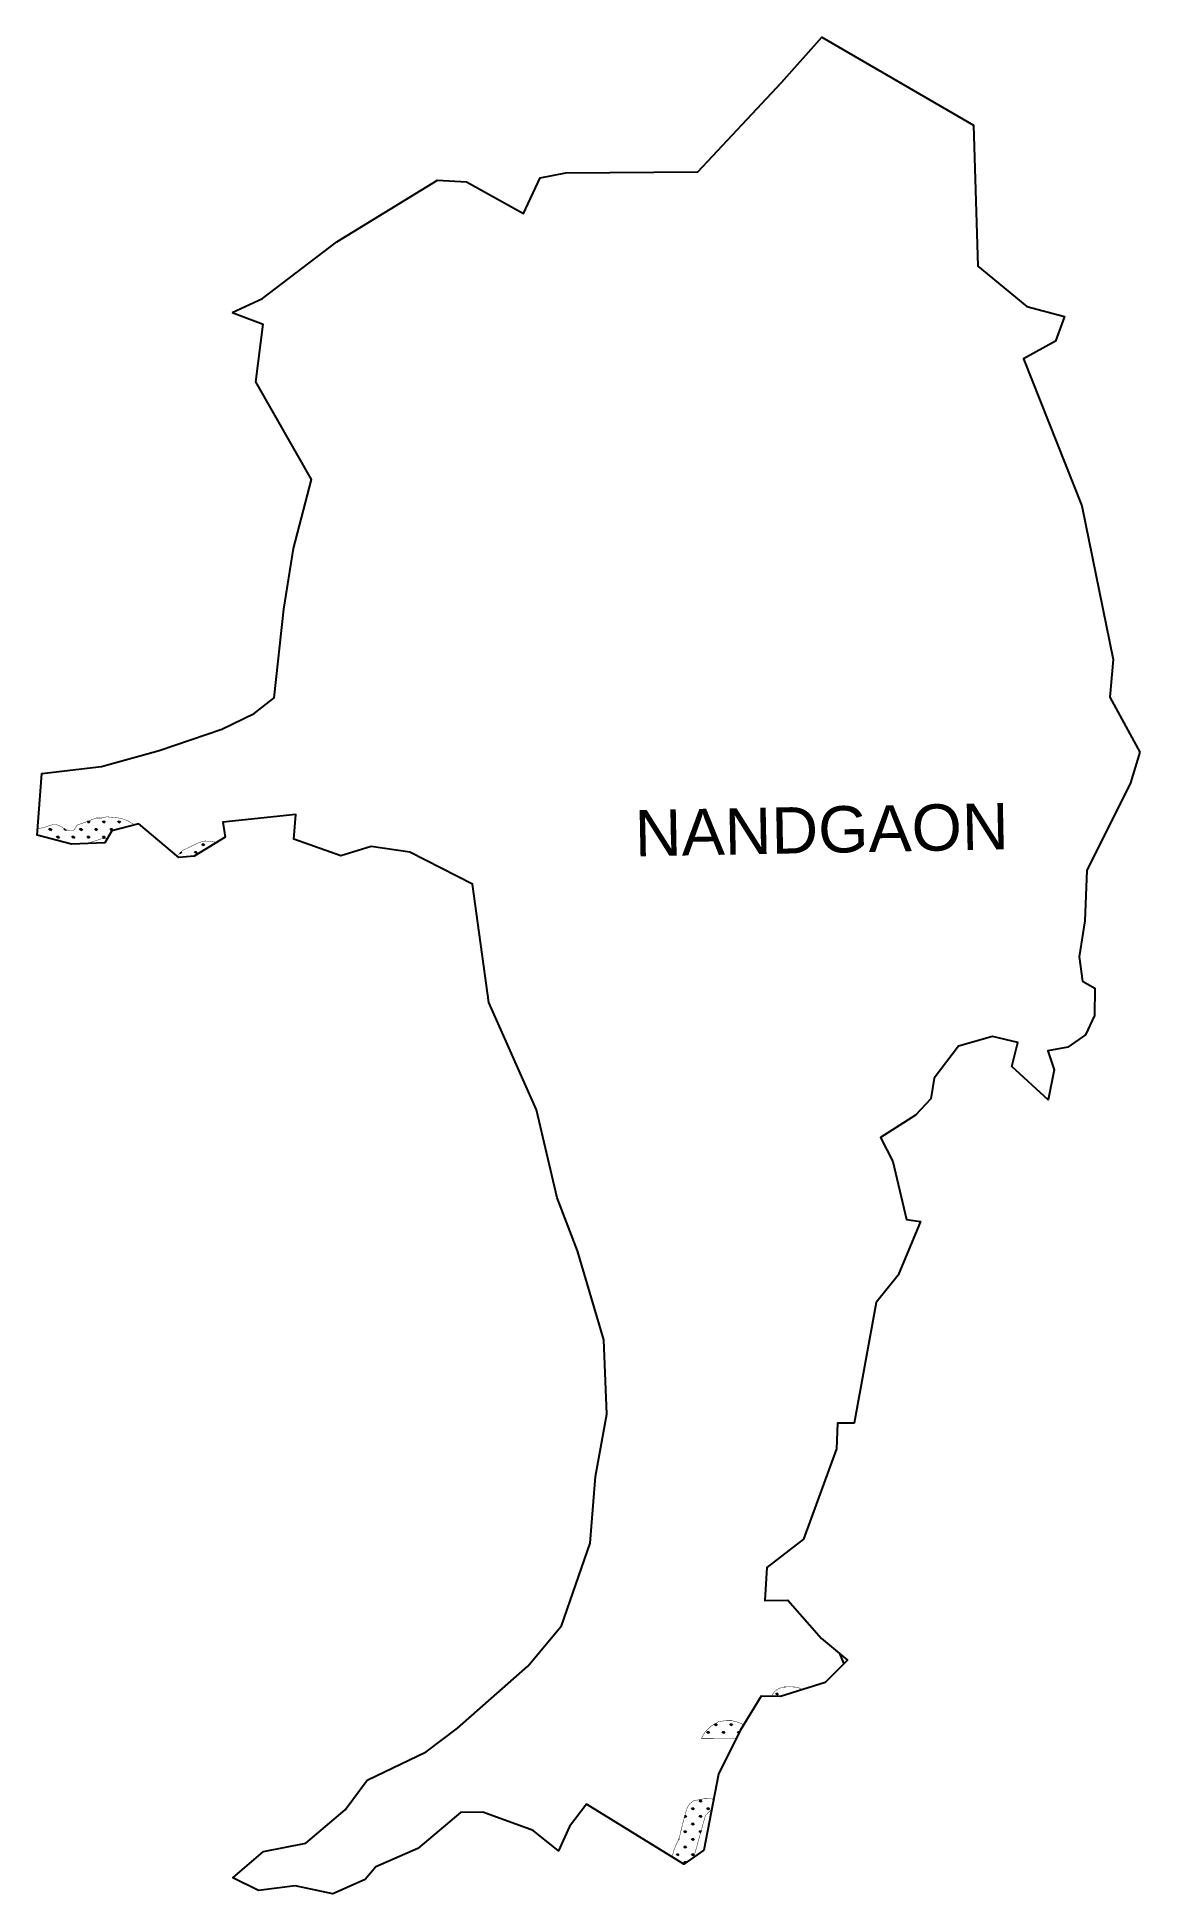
# Model space of a CAD drawing. Header units: metres. Extents: x 279560 to 282149, y 2032555 to 2036914.
import ezdxf

# ---------------------------------------------------------------- set-up
doc = ezdxf.new("R2010")
doc.units = ezdxf.units.M
for name, color, linetype in [('MANGROOVE BUFFER ZONE', 120, 'Continuous'), ('village', 3, 'Continuous'), ('VILLAGE NAME', 250, 'Continuous')]:
    doc.layers.add(name, color=color, linetype=linetype)
doc.styles.get("Standard").update_dxf_attribs({"font": 'simplex.shx'})

msp = doc.modelspace()

# ---------------------------------------------------------------- hatches: boundary and pattern name
at = {"layer": 'MANGROOVE BUFFER ZONE'}
h = msp.add_hatch(dxfattribs=at)
h.set_pattern_fill('GRASS', color=256)
h.paths.add_polyline_path([(279735.8, 2035050.5), (279789.7, 2035064.5), (279774.4, 2035073.4), (279760.8, 2035078.6), (279753.2, 2035080.5), (279739.7, 2035082), (279723, 2035083.6), (279713.8, 2035080.9), (279698.7, 2035080.7), (279673.4, 2035070.9), (279654.2, 2035064.2), (279648.3, 2035054.9), (279645.1, 2035051.6), (279636.2, 2035051.6), (279626, 2035053.6), (279615.4, 2035061.3), (279604.2, 2035065.7), (279598.1, 2035065.6), (279574.5, 2035058), (279561.3, 2035056), (279560.1, 2035040.6), (279640.8, 2035019.4), (279682.7, 2035021.2), (279686.5, 2035023.9), (279693.8, 2035026.1), (279698.3, 2035027.6), (279707, 2035030.8), (279710.7, 2035031.8), (279717.1, 2035032.5), (279725, 2035032.2)])
h = msp.add_hatch(dxfattribs=at)
h.set_pattern_fill('GRASS', color=256)
h.paths.add_polyline_path([(279980.8, 2035023.2), (279975.3, 2035024.8), (279965.6, 2035026.2), (279954.1, 2035026.8), (279945.7, 2035024.8), (279936.8, 2035021.6), (279901.3, 2035004.4), (279890.1, 2034992.3), (279889.6, 2034990.9), (279893.1, 2034988), (279929, 2034990.9)])
h = msp.add_hatch(dxfattribs=at)
h.set_pattern_fill('GRASS', color=256)
h.paths.add_polyline_path([(281356.9, 2033034.6), (281350, 2033038), (281341.9, 2033040.5), (281330.7, 2033041), (281324.4, 2033041), (281316.9, 2033041), (281303.4, 2033038), (281296.3, 2033034.1), (281290.9, 2033029.3), (281283.8, 2033018.8), (281305.6, 2033018.4)])
h = msp.add_hatch(dxfattribs=at)
h.set_pattern_fill('GRASS', color=256)
h.paths.add_polyline_path([(281218.4, 2032951.7), (281214.6, 2032954.5), (281202.7, 2032958.7), (281191.1, 2032961.7), (281182.4, 2032961.7), (281173.7, 2032961.4), (281159.7, 2032959.3), (281141, 2032947.9), (281128.1, 2032934.5), (281119.3, 2032920.3), (281201, 2032919.7), (281210.2, 2032938.4)])
h = msp.add_hatch(dxfattribs=at)
h.set_pattern_fill('GRASS', color=256)
h.paths.add_polyline_path([(281129.1, 2032739.7), (281141.5, 2032751.9), (281144.5, 2032757.9), (281148.3, 2032777.7), (281128, 2032778.7), (281100.9, 2032773.6), (281091.5, 2032766.1), (281084.8, 2032754), (281076.2, 2032721.8), (281066.8, 2032683.7), (281061.4, 2032673.7), (281056, 2032660.2), (281050.3, 2032641.9), (281078.3, 2032624.7), (281101.4, 2032641), (281105.6, 2032655)])

# ---------------------------------------------------------------- linework, layer by layer
at = {"color": 3, "flags": 128}
msp.add_lwpolyline([(280018.3, 2036267.7), (280090.9, 2036240.3)], dxfattribs=at)
at = {"layer": 'MANGROOVE BUFFER ZONE', "const_width": 1, "flags": 128}
for points in [[(279789.7, 2035064.5), (279774.4, 2035073.4), (279760.8, 2035078.6), (279753.2, 2035080.5), (279739.7, 2035082), (279723, 2035083.6), (279713.8, 2035080.9), (279698.7, 2035080.7), (279673.4, 2035070.9), (279654.2, 2035064.2), (279648.3, 2035054.9), (279645.1, 2035051.6), (279636.2, 2035051.6), (279626, 2035053.6), (279615.4, 2035061.3), (279604.2, 2035065.7), (279598.1, 2035065.6), (279574.5, 2035058), (279561.3, 2035056)], [(279682.7, 2035021.2), (279686.5, 2035023.9), (279693.8, 2035026.1), (279698.3, 2035027.6), (279707, 2035030.8), (279710.7, 2035031.8), (279717.1, 2035032.5), (279725, 2035032.2)], [(279980.8, 2035023.2), (279975.3, 2035024.8), (279965.6, 2035026.2), (279954.1, 2035026.8), (279945.7, 2035024.8), (279936.8, 2035021.6), (279901.3, 2035004.4), (279890.1, 2034992.3), (279889.6, 2034990.9)], [(281356.9, 2033034.6), (281350, 2033038), (281341.9, 2033040.5), (281330.7, 2033041), (281324.4, 2033041), (281316.9, 2033041), (281303.4, 2033038), (281296.3, 2033034.1), (281290.9, 2033029.3), (281283.8, 2033018.8)], [(281218.4, 2032951.7), (281214.6, 2032954.5), (281202.7, 2032958.7), (281191.1, 2032961.7), (281182.4, 2032961.7), (281173.7, 2032961.4), (281159.7, 2032959.3), (281141, 2032947.9), (281128.1, 2032934.5), (281119.3, 2032920.3), (281201, 2032919.7)], [(281148.3, 2032777.7), (281128, 2032778.7), (281100.9, 2032773.6), (281091.5, 2032766.1), (281084.8, 2032754), (281076.2, 2032721.8), (281066.8, 2032683.7), (281061.4, 2032673.7), (281056, 2032660.2), (281050.3, 2032641.9)], [(281101.4, 2032641), (281105.6, 2032655), (281129.1, 2032739.7), (281141.5, 2032751.9), (281144.5, 2032757.9)]]:
    msp.add_lwpolyline(points, dxfattribs=at)
at = {"layer": 'MANGROOVE BUFFER ZONE', "flags": 128}
msp.add_lwpolyline([(281442.7, 2033120.8), (281454.3, 2033095.4)], dxfattribs=at)
at = {"layer": 'village', "color": 3}
for points in [[(280018.3, 2036267.7, 0), (280089.4, 2036300.3, 0), (280264, 2036433.4, 0), (280499.7, 2036578.3, 0), (280567.9, 2036574.3, 0), (280702.1, 2036499.7, 0), (280740.7, 2036583.6, 0), (280801, 2036595.1, 0), (281110.8, 2036597.7, 0), (281307.7, 2036807.8, 0), (281402.2, 2036914, 0), (281758.7, 2036707.1, 0), (281768.5, 2036376.4, 0), (281883.7, 2036281.9, 0), (281972.2, 2036257.9, 0), (281951.2, 2036200, 0), (281876, 2036158.8, 0), (282012.7, 2035813.8, 0), (282086.3, 2035453.1, 0), (282078.1, 2035364.2, 0), (282148.9, 2035235.7, 0)], [(282148.9, 2035235.7, 0), (282127.2, 2035163.6, 0), (282024.7, 2034957.3, 0), (282019.3, 2034839.6, 0), (282006, 2034755.1, 0), (282014.3, 2034697.9, 0), (282043.4, 2034681.4, 0), (282042.2, 2034617.3, 0), (282020.9, 2034571.8, 0), (281979.9, 2034543, 0), (281933, 2034534.1, 0), (281947.4, 2034489.3, 0), (281933.6, 2034419.1, 0), (281848.6, 2034497.7, 0), (281862, 2034553.8, 0), (281802.7, 2034567.6, 0), (281723.4, 2034545, 0), (281665.9, 2034469.8, 0), (281658.5, 2034421.7, 0), (281622.4, 2034383, 0), (281539.7, 2034330.6, 0), (281569.3, 2034274.7, 0), (281600.7, 2034138.4, 0), (281634.2, 2034133.9, 0), (281581.1, 2034007.9, 0), (281529.9, 2033943.1, 0), (281478.3, 2033660.2, 0), (281439.1, 2033659.8, 0), (281436.4, 2033599.5, 0), (281359.5, 2033387.8, 0), (281272.9, 2033321.2, 0), (281268.2, 2033243.6, 0), (281322.4, 2033244.9, 0), (281401.4, 2033154.7, 0), (281462.8, 2033103.8, 0), (281409.8, 2033051.2, 0), (281305.6, 2033018.4, 0), (281259.6, 2033019.2, 0), (281210.2, 2032938.4, 0), (281159.6, 2032836, 0), (281125.2, 2032657.9, 0), (281078.3, 2032624.7, 0), (280850, 2032765.6, 0), (280809.7, 2032713.5, 0), (280784, 2032656.2, 0), (280724.5, 2032704.1, 0), (280606.4, 2032746.8, 0), (280554.2, 2032746.2, 0), (280453.7, 2032661.4, 0), (280355.6, 2032618.5, 0), (280330.1, 2032589, 0), (280254.2, 2032555.1, 0), (280166.1, 2032573.7, 0), (280079.9, 2032563.3, 0), (280019.6, 2032593, 0), (280091.6, 2032654.7, 0), (280190.6, 2032673.7, 0), (280283.1, 2032752.2, 0), (280334.9, 2032821.9, 0), (280473.1, 2032888.2, 0), (280546.6, 2032944.3, 0), (280712.4, 2033090, 0), (280790.8, 2033184.6, 0), (280858.6, 2033378.3, 0), (280870.6, 2033534.5, 0), (280897.9, 2033680.9, 0), (280890.8, 2033855.7, 0), (280828.9, 2034065, 0), (280781.3, 2034188.7, 0), (280732.1, 2034395.6, 0), (280620.4, 2034648, 0), (280582, 2034925.8, 0), (280434.9, 2035000.3, 0), (280344.6, 2035014.2, 0), (280273.1, 2034991.8, 0), (280162.5, 2035031.3, 0), (280167.5, 2035088.7, 0), (279996.3, 2035071, 0), (280001.6, 2035036.1, 0), (279929, 2034990.9, 0), (279893.1, 2034988, 0), (279798.8, 2035066.9, 0), (279735.8, 2035050.5, 0), (279719.4, 2035022.8, 0), (279640.8, 2035019.4, 0), (279560.1, 2035040.6, 0), (279570.9, 2035185.5, 0), (279711.4, 2035201.9, 0), (279846.6, 2035239.2, 0), (279993.8, 2035289.1, 0), (280069.6, 2035326.4, 0), (280116.3, 2035363.1, 0), (280139.5, 2035570.9, 0), (280161.6, 2035713.2, 0), (280204, 2035875.7, 0), (280073.4, 2036104.5, 0), (280090.9, 2036240.3, 0)]]:
    msp.add_polyline3d(points, dxfattribs=at)

# ---------------------------------------------------------------- texts
at = {"layer": 'VILLAGE NAME', "insert": (280962.1, 2035099.2), "char_height": 108.748, "attachment_point": 1, "rotation": 1.1028}
msp.add_mtext_dynamic_manual_height_columns('{\\fArial|b0|i0|c0|p34;NANDGAON}', width=726.929, gutter_width=543.7, heights=[0], dxfattribs=at)

doc.saveas('drawing.dxf')
